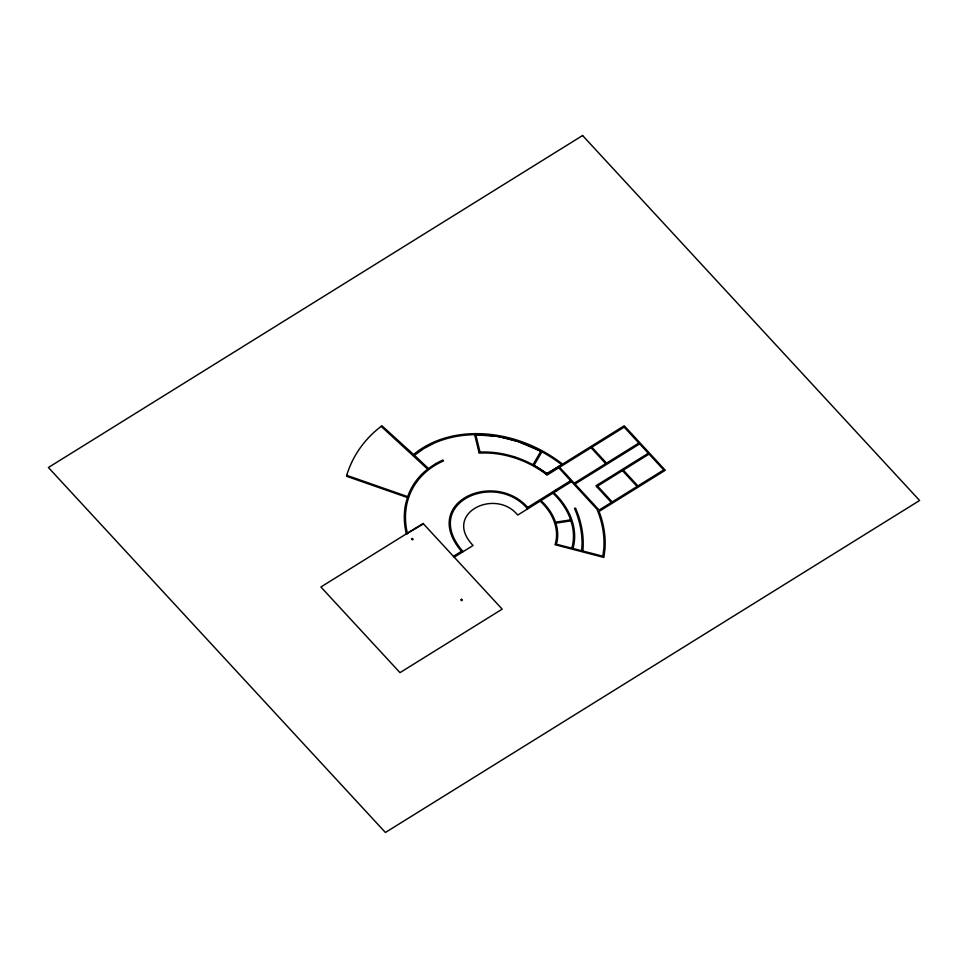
<?xml version="1.0" encoding="UTF-8"?>
<svg xmlns="http://www.w3.org/2000/svg" width="968" height="968" viewBox="0 0 968 968"><rect width="100%" height="100%" fill="white"/><g stroke="black" fill="none" stroke-linecap="round" stroke-linejoin="round"><path stroke-width="1.45" d="M540.132 501.121A50.3 39.422 26.7 0 1 555.027 544.706L603.887 557.447L604.939 549.219A113.51 88.959 26.7 0 0 599.035 511.455L665.306 470.254L624.227 425.775L562.541 464.12A114.974 90.109 26.7 0 0 413.602 454.5L381.997 425.835L381.15 426.368A154.299 120.927 26.7 0 0 346.701 475.324L346.653 476.304L407.443 497.552L405.725 503.675A95.626 74.947 26.7 0 0 406.366 533.864L423.488 523.918M581.683 550.731L582.046 543.822A111.635 87.483 26.7 0 0 579.384 522.538L578.392 518.981A111.635 87.483 26.7 0 0 574.508 508.357L575.597 508.176L578.356 515.315A112.845 88.427 26.7 0 1 582.833 551.034M571.81 548.191L571.834 548.069A65.546 51.364 26.7 0 0 572.064 524.68L570.648 519.876A65.546 51.364 26.7 0 0 552.982 493.244L552.982 493.244M532.957 464.749L540.834 451.282L518.461 441.759M541.886 451.887L534.009 465.33L546.799 473.606L561.658 464.664C536.042 444.917 503.747 433.591 471.283 434.765A113.764 89.153 26.7 0 0 434.45 443.029L423.887 448.535L414.486 455.287L428.401 468.524L435.842 463.515L442.836 460.006L443.513 460.925A94.416 73.992 26.7 0 0 407.504 533.852M453.423 556.334L462.353 550.792L463.14 551.651M528.504 508.345C495.447 469.008 419.531 501.981 461.494 551.361L462.353 550.792C421.467 502.694 495.434 470.569 527.633 508.89M474.683 434.801L479.16 453.121A84.373 66.126 26.7 0 1 546.146 474.308L561.658 464.664M558.742 467.822L546.932 475.167L546.146 474.308M526.786 507.97L570.624 480.685M571.495 481.628L517.698 515.073C495.459 487.521 442.207 513.439 473.074 545.48L454.222 557.193M574.266 483.177L638.844 443.041M575.053 484.036L639.63 443.901M648.27 453.266L595.925 485.791L611.328 502.465L599.095 510.063L559.589 467.29L624.166 427.154L663.673 469.928L612.187 501.932L597.583 486.118M596.724 486.65L649.068 454.113M540.979 500.589L544.173 503.735A51.51 40.366 26.7 0 1 555.523 522.163L570.648 519.876M555.813 523.168L570.951 520.881M478.857 452.116C503.227 450.822 527.633 459.134 547.017 473.763M497.068 436.374L475.832 434.814L479.995 452.092M498.23 436.507L517.36 441.396M513.524 456.557L514.661 456.92M346.701 475.324L407.697 496.632A95.626 74.947 26.7 0 1 423.633 472.444L427.638 469.141L381.15 426.368M623.319 470.121L637.924 485.924M622.472 470.642L637.077 486.456M591.884 447.228L606.549 463.115M591.049 447.748L605.714 463.636M557.955 466.963L597.135 509.398L599.289 515.339A112.3 88.003 26.7 0 1 603.778 548.953L602.846 556.189L556.382 544.21L557.072 541.523A51.51 40.366 26.7 0 0 556.66 526.096L555.523 522.163M556.019 489.76L556.89 490.703M461.47 551.337L462.256 552.196M553.769 492.651A66.756 52.308 26.7 0 1 572.959 548.481M582.591 135.52L48.4 467.508L385.409 832.48L919.6 500.492L582.591 135.52M423.089 523.47L320.892 586.983L399.99 672.639L502.186 609.138L423.089 523.47M412.38 538.486L411.521 539.019L412.32 539.878L413.167 539.345L412.38 538.486M461.579 599.313L460.732 599.845L461.53 600.692L462.365 600.172L461.579 599.313"/></g></svg>
